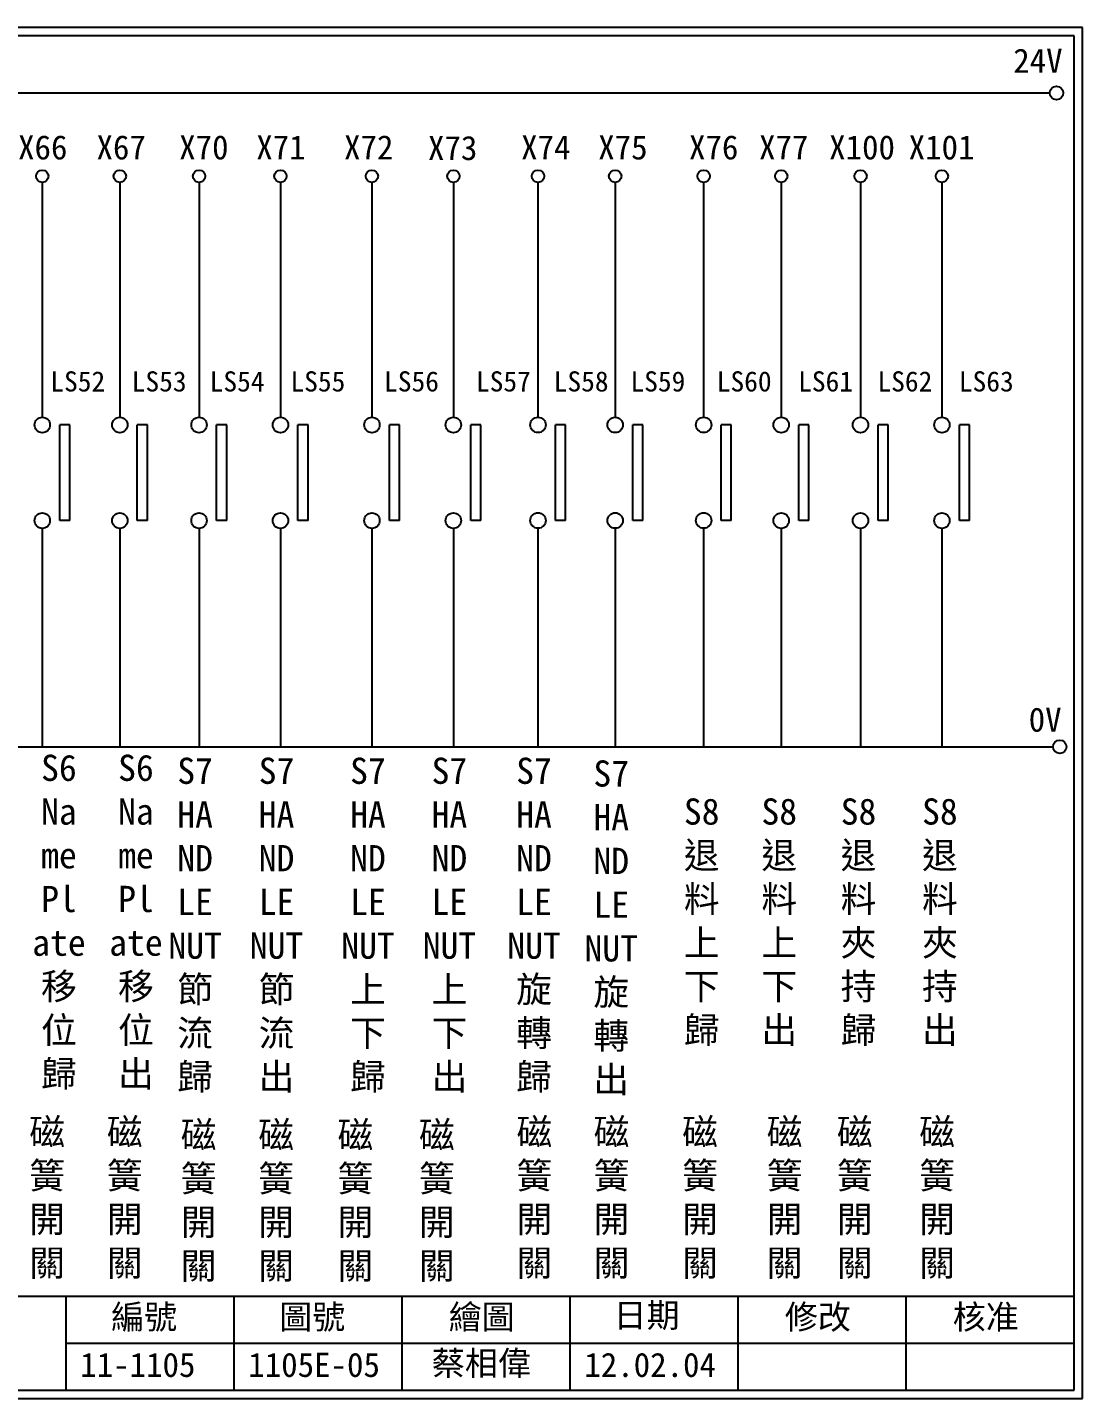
# Model space of a CAD drawing. Extents: x 325 to 612, y 3 to 207.
# Drawn here: x 455.3 to 612.3, y 3 to 207 of the extents above; entities that cross this region are included whole.
import ezdxf

# ---------------------------------------------------------------- set-up
doc = ezdxf.new("R2010")
doc.units = 0
doc.layers.get('0').update_dxf_attribs({"linetype": 'CONTINUOUS'})
doc.layers.add('圖框層', color=7, linetype='CONTINUOUS')
doc.layers.add('標尺寸層', color=3, linetype='CONTINUOUS')
doc.styles.add('CNS', font='romanc.shx', dxfattribs={"bigfont": 'chineset.shx'})
doc.styles.add('STSL', font='KAIU.TTF')

msp = doc.modelspace()

# ---------------------------------------------------------------- linework, layer by layer
for p, q in [((461.64, 147.83), (460.13, 147.83)), ((473.18, 147.83), (471.67, 147.83)), ((484.97, 147.83), (483.46, 147.83)), ((497.08, 147.83), (495.58, 147.83)), ((510.69, 147.83), (509.19, 147.83)), ((522.8, 147.83), (521.3, 147.83)), ((535.4, 147.84), (533.9, 147.84)), ((546.88, 147.84), (545.38, 147.84)), ((560.05, 147.84), (558.55, 147.84)), ((571.59, 147.83), (570.09, 147.83)), ((583.38, 147.83), (581.88, 147.83)), ((595.5, 147.83), (593.99, 147.83)), ((461.64, 133.6), (460.13, 133.6)), ((473.18, 133.6), (471.67, 133.6)), ((484.97, 133.6), (483.46, 133.6)), ((497.08, 133.6), (495.58, 133.6)), ((510.69, 133.6), (509.19, 133.6)), ((522.8, 133.6), (521.3, 133.6)), ((535.4, 133.61), (533.9, 133.61)), ((546.88, 133.61), (545.38, 133.61)), ((560.05, 133.61), (558.55, 133.61)), ((571.59, 133.6), (570.09, 133.6)), ((583.38, 133.6), (581.88, 133.6)), ((595.5, 133.6), (593.99, 133.6))]:
    msp.add_line(p, q)
for centre in [(608.44, 197.22), (608.92, 99.96)]:
    msp.add_circle(centre, 1)
at = {"layer": '圖框層', "color": 7}
for p, q in [((612.32, 206.97), (325.32, 206.97)), ((612.32, 3), (612.32, 206.97)), ((611.07, 205.72), (326.57, 205.72)), ((611.07, 4.25), (611.07, 205.72)), ((326.57, 18.25), (611.07, 18.25)), ((461.07, 4.25), (461.07, 18.25)), ((486.07, 4.25), (486.07, 18.25)), ((511.07, 4.25), (511.07, 18.25)), ((536.07, 4.25), (536.07, 18.25)), ((561.07, 4.25), (561.07, 18.25)), ((586.07, 4.25), (586.07, 18.25)), ((461.07, 11.25), (611.07, 11.25)), ((326.57, 4.25), (611.07, 4.25)), ((325.32, 3), (612.32, 3))]:
    msp.add_line(p, q, dxfattribs=at)
at = {"layer": '標尺寸層', "color": 7}
for p, q in [((329.84, 197.22), (607.44, 197.22)), ((457.53, 183.91), (457.53, 148.99)), ((469.07, 183.91), (469.07, 148.99)), ((480.86, 183.91), (480.86, 148.99)), ((492.97, 183.91), (492.97, 148.99)), ((506.58, 183.91), (506.58, 148.99)), ((518.7, 183.91), (518.7, 148.99)), ((531.29, 183.91), (531.29, 148.99)), ((542.77, 183.91), (542.77, 148.99)), ((555.94, 183.91), (555.94, 148.99)), ((567.48, 183.91), (567.48, 148.99)), ((579.28, 183.91), (579.28, 148.99)), ((591.39, 183.91), (591.39, 148.99)), ((460.13, 133.6), (460.13, 147.83)), ((461.64, 133.6), (461.64, 147.83)), ((471.67, 133.6), (471.67, 147.83)), ((473.18, 133.6), (473.18, 147.83)), ((483.46, 133.6), (483.46, 147.83)), ((484.97, 133.6), (484.97, 147.83)), ((495.58, 133.6), (495.58, 147.83)), ((497.08, 133.6), (497.08, 147.83)), ((509.19, 133.6), (509.19, 147.83)), ((510.69, 133.6), (510.69, 147.83)), ((521.3, 133.6), (521.3, 147.83)), ((522.8, 133.6), (522.8, 147.83)), ((533.9, 133.61), (533.9, 147.84)), ((535.4, 133.61), (535.4, 147.84)), ((545.38, 133.61), (545.38, 147.84)), ((546.88, 133.61), (546.88, 147.84)), ((558.55, 133.61), (558.55, 147.84)), ((560.05, 133.61), (560.05, 147.84)), ((570.09, 133.6), (570.09, 147.83)), ((571.59, 133.6), (571.59, 147.83)), ((581.88, 133.6), (581.88, 147.83)), ((583.38, 133.6), (583.38, 147.83)), ((593.99, 133.6), (593.99, 147.83)), ((595.5, 133.6), (595.5, 147.83)), ((457.53, 132.46), (457.53, 99.96)), ((469.07, 132.46), (469.07, 99.96)), ((469.07, 132.45), (469.07, 99.96)), ((480.86, 132.46), (480.86, 99.96)), ((480.86, 132.45), (480.86, 99.96)), ((492.97, 132.46), (492.97, 99.96)), ((492.97, 132.45), (492.97, 99.96)), ((506.58, 132.46), (506.58, 99.96)), ((506.58, 132.45), (506.58, 99.96)), ((518.7, 132.46), (518.7, 99.96)), ((518.7, 132.45), (518.7, 99.96)), ((531.29, 132.46), (531.29, 99.96)), ((542.77, 132.46), (542.77, 99.96)), ((555.94, 132.46), (555.94, 99.96)), ((567.48, 132.46), (567.48, 99.96)), ((567.48, 132.45), (567.48, 99.96)), ((579.28, 132.46), (579.28, 99.96)), ((579.28, 132.45), (579.28, 99.96)), ((591.39, 132.46), (591.39, 99.96)), ((591.39, 132.45), (591.39, 99.96)), ((330.05, 99.96), (607.92, 99.96))]:
    msp.add_line(p, q, dxfattribs=at)
for centre, radius in [((457.53, 184.83), 0.92), ((457.53, 184.83), 0.92), ((469.07, 184.83), 0.92), ((480.86, 184.83), 0.92), ((492.97, 184.83), 0.92), ((506.58, 184.83), 0.92), ((518.7, 184.83), 0.92), ((531.29, 184.83), 0.92), ((542.77, 184.83), 0.92), ((555.94, 184.83), 0.92), ((555.94, 184.83), 0.92), ((567.48, 184.83), 0.92), ((579.28, 184.83), 0.92), ((591.39, 184.83), 0.92), ((457.53, 147.83), 1.15), ((469.07, 147.83), 1.15), ((480.86, 147.83), 1.15), ((492.97, 147.83), 1.15), ((506.58, 147.83), 1.15), ((518.7, 147.83), 1.15), ((531.29, 147.84), 1.15), ((542.77, 147.84), 1.15), ((555.94, 147.84), 1.15), ((567.48, 147.83), 1.15), ((579.28, 147.83), 1.15), ((591.39, 147.83), 1.15), ((457.53, 133.6), 1.15), ((469.07, 133.6), 1.15), ((480.86, 133.6), 1.15), ((492.97, 133.6), 1.15), ((506.58, 133.6), 1.15), ((518.7, 133.6), 1.15), ((531.29, 133.61), 1.15), ((542.77, 133.61), 1.15), ((555.94, 133.61), 1.15), ((567.48, 133.6), 1.15), ((579.28, 133.6), 1.15), ((591.39, 133.6), 1.15)]:
    msp.add_circle(centre, radius, dxfattribs=at)

# ---------------------------------------------------------------- texts
at = {"layer": '圖框層', "color": 4, "style": 'STSL'}
for s, height, p in [('24V', 3.6, (602, 200.22)), ('X66', 3.6, (453.93, 187.33)), ('X67', 3.6, (465.6, 187.33)), ('X70', 3.6, (477.9, 187.33)), ('X71', 3.6, (489.37, 187.33)), ('X72', 3.6, (502.43, 187.33)), ('X73', 3.6, (514.92, 187.24)), ('X74', 3.6, (528.78, 187.33)), ('X75', 3.6, (540.25, 187.33)), ('X76', 3.6, (553.76, 187.33)), ('X77', 3.6, (564.18, 187.33)), ('X100', 3.6, (574.61, 187.33)), ('X101', 3.6, (586.44, 187.33)), ('LS52', 3, (458.73, 152.81)), ('LS53', 3, (470.84, 152.81)), ('LS54', 3, (482.44, 152.81)), ('LS55', 3, (494.46, 152.81)), ('LS56', 3, (508.39, 152.81)), ('LS57', 3, (522.06, 152.81)), ('LS58', 3, (533.63, 152.81)), ('LS59', 3, (545.05, 152.81)), ('LS60', 3, (557.89, 152.81)), ('LS61', 3, (570, 152.81)), ('LS62', 3, (581.8, 152.81)), ('LS63', 3, (593.91, 152.81)), ('0V', 3.6, (604.3, 102.2)), ('編號', 3.6, (467.78, 13.34)), ('圖號', 3.6, (492.78, 13.34)), ('繪圖', 3.6, (518.01, 13.34)), ('日期', 3.6, (542.54, 13.59)), ('修改', 3.6, (568.01, 13.34)), ('核准', 3.6, (593.01, 13.34)), ('蔡相偉', 3.6, (515.5, 6.47)), ('11-1105', 3.6, (463.18, 6.22)), ('1105E-05', 3.6, (488.18, 6.22)), ('12.02.04', 3.6, (538.18, 6.22))]:
    msp.add_text(s, height=height, dxfattribs=at).set_placement(p)
at = {"layer": '標尺寸層', "color": 7, "char_height": 3.9, "width": 4.9608, "attachment_point": 5, "style": 'CNS'}
for s, insert in [('{\\fDFKai-SB|b0|i0|c136|p65;S6 Na\\Pme\\PPl\\Pate移位歸}', (460.01, 73.87)), ('{\\fDFKai-SB|b0|i0|c136|p65;S6 Na\\Pme\\PPl\\Pate移位出}', (471.47, 73.87)), ('{\\fDFKai-SB|b0|i0|c136|p65;S7\\PHA\\PND\\PLE NUT節流歸}', (480.27, 73.43)), ('{\\fDFKai-SB|b0|i0|c136|p65;S7\\PHA\\PND\\PLE NUT節流出}', (492.39, 73.43)), ('{\\fDFKai-SB|b0|i0|c136|p65;S7\\PHA\\PND\\PLE NUT上下歸}', (505.99, 73.43)), ('{\\fDFKai-SB|b0|i0|c136|p65;S7\\PHA\\PND\\PLE NUT上下出}', (518.11, 73.43)), ('{\\fDFKai-SB|b0|i0|c136|p65;S7\\PHA\\PND\\PLE NUT旋轉歸}', (530.7, 73.43)), ('{\\fDFKai-SB|b0|i0|c136|p65;S7\\PHA\\PND\\PLE NUT旋轉出}', (542.19, 73.02)), ('{\\fDFKai-SB|b0|i0|c136|p65;S8退料上下歸}', (555.65, 73.87)), ('{\\fDFKai-SB|b0|i0|c136|p65;S8退料上下出}', (567.19, 73.87)), ('{\\fDFKai-SB|b0|i0|c136|p65;S8退料夾持歸}', (578.98, 73.87)), ('{\\fDFKai-SB|b0|i0|c136|p65;S8退料夾持出}', (591.09, 73.87)), ('{\\fDFKai-SB|b0|i0|c136|p65;磁簧開關}', (458.26, 32.72)), ('{\\fDFKai-SB|b0|i0|c136|p65;磁簧開關}', (469.8, 32.72)), ('{\\fDFKai-SB|b0|i0|c136|p65;磁簧開關}', (530.75, 32.72)), ('{\\fDFKai-SB|b0|i0|c136|p65;磁簧開關}', (542.23, 32.72)), ('{\\fDFKai-SB|b0|i0|c136|p65;磁簧開關}', (555.4, 32.72)), ('{\\fDFKai-SB|b0|i0|c136|p65;磁簧開關}', (567.98, 32.72)), ('{\\fDFKai-SB|b0|i0|c136|p65;磁簧開關}', (578.42, 32.72)), ('{\\fDFKai-SB|b0|i0|c136|p65;磁簧開關}', (590.68, 32.72)), ('{\\fDFKai-SB|b0|i0|c136|p65;磁簧開關}', (480.79, 32.28)), ('{\\fDFKai-SB|b0|i0|c136|p65;磁簧開關}', (492.33, 32.28)), ('{\\fDFKai-SB|b0|i0|c136|p65;磁簧開關}', (504.12, 32.28)), ('{\\fDFKai-SB|b0|i0|c136|p65;磁簧開關}', (516.24, 32.28))]:
    msp.add_mtext(s, dxfattribs=dict(at, insert=insert))

doc.saveas('drawing.dxf')
